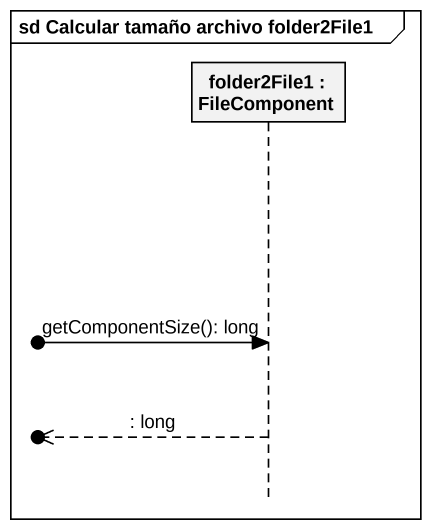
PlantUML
@startuml
mainframe sd Calcular tamaño archivo folder2File1
hide footbox
participant "folder2File1 : FileComponent" as folder2File1

[o-> folder2File1 : getComponentSize(): long
[o<<-- folder2File1 : : long
@enduml
